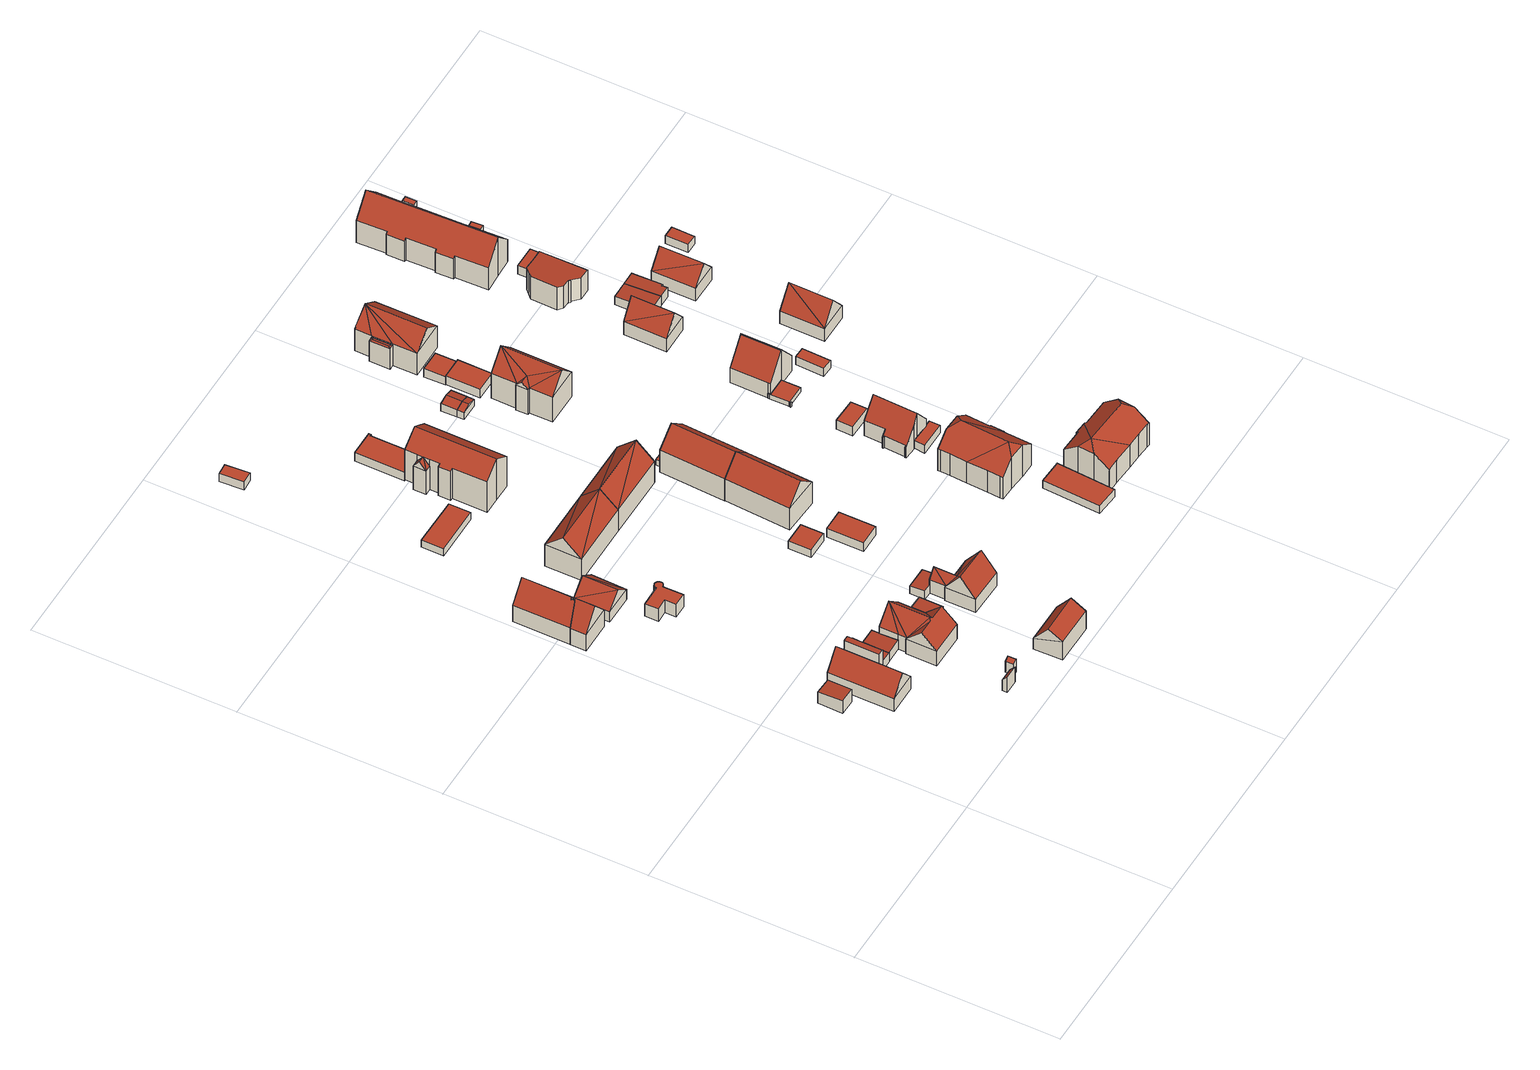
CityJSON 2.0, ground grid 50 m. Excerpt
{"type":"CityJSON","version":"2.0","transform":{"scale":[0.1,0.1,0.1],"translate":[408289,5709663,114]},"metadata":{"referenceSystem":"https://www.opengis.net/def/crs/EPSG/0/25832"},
"CityObjects":{
"building1":{"type":"Building","attributes":{"Gemeindeschluessel":"05978036","Geometrietyp2DReferenz":"3000","function":"31001_2460","roofType":"2100","measuredHeight":3.89},"geometry":[{"type":"MultiSurface","lod":"2","boundaries":[[[0,1,2,3]],[[1,4,5,2]],[[4,6,7,5]],[[6,0,3,7]],[[6,4,1,0]],[[3,2,5,7]]],"semantics":{"surfaces":[{"type":"WallSurface"},{"type":"RoofSurface"},{"type":"GroundSurface"}],"values":[0,0,0,0,1,2]}}]},
"building2":{"type":"Building","attributes":{"Gemeindeschluessel":"05978036","Geometrietyp2DReferenz":"3000","function":"31001_1000"},"children":["building2-1","building2-2","building2-3"]},
"building2-1":{"type":"BuildingPart","attributes":{"roofType":"1000","measuredHeight":2.58},"parents":["building2"],"geometry":[{"type":"MultiSurface","lod":"2","boundaries":[[[8,9,10,11]],[[9,12,13,10]],[[12,14,15,13]],[[14,16,17,15]],[[16,18,19,17]],[[18,16,14,12,9,8]],[[11,10,13,15,17,19]],[[11,19,18,8]]],"semantics":{"surfaces":[{"type":"WallSurface"},{"type":"RoofSurface"},{"type":"GroundSurface"},{"type":"ClosureSurface"}],"values":[0,0,0,0,0,1,2,3]}}]},
"building2-2":{"type":"BuildingPart","attributes":{"roofType":"2100","measuredHeight":6.79},"parents":["building2"],"geometry":[{"type":"MultiSurface","lod":"2","boundaries":[[[20,21,22,23,24]],[[25,26,10,27,28]],[[26,29,8,11,10]],[[30,31,32,19,18]],[[31,20,24,32]],[[31,30,29,26,25,21,20]],[[24,23,27,10,11,19,32]],[[25,28,22,21]],[[28,27,23,22]],[[18,8,29,30]],[[18,19,11,8]]],"semantics":{"surfaces":[{"type":"WallSurface"},{"type":"RoofSurface"},{"type":"GroundSurface"},{"type":"ClosureSurface"}],"values":[0,0,0,0,0,1,2,0,3,0,3]}}]},
"building2-3":{"type":"BuildingPart","attributes":{"roofType":"5000","measuredHeight":8.5},"parents":["building2"],"geometry":[{"type":"MultiSurface","lod":"2","boundaries":[[[33,34,35,36]],[[34,28,27,35]],[[37,33,36,38]],[[39,40,37,22,28]],[[39,28,34]],[[40,39,34,33]],[[40,33,37]],[[36,35,27,23,38]],[[38,23,22,37]],[[23,27,28,22]]],"semantics":{"surfaces":[{"type":"WallSurface"},{"type":"RoofSurface"},{"type":"GroundSurface"},{"type":"ClosureSurface"}],"values":[0,0,0,1,0,1,0,2,0,3]}}]},
"building3":{"type":"Building","attributes":{"Gemeindeschluessel":"05978036","Geometrietyp2DReferenz":"3000","function":"51009_1610","roofType":"2100","measuredHeight":4.73},"geometry":[{"type":"MultiSurface","lod":"2","boundaries":[[[41,42,43,44]],[[42,45,46,43]],[[45,47,48,46]],[[47,41,44,48]],[[47,45,42,41]],[[44,43,46,48]]],"semantics":{"surfaces":[{"type":"WallSurface"},{"type":"RoofSurface"},{"type":"GroundSurface"}],"values":[0,0,0,0,1,2]}}]},
"building4":{"type":"Building","attributes":{"Gemeindeschluessel":"05978036","Geometrietyp2DReferenz":"3000","function":"31001_1000"},"children":["building4-1","building4-2"]},
"building4-1":{"type":"BuildingPart","attributes":{"roofType":"5000","measuredHeight":9.98},"parents":["building4"],"geometry":[{"type":"MultiSurface","lod":"2","boundaries":[[[49,50,51,52,53]],[[50,54,55,51]],[[54,56,57,55]],[[56,58,59,57]],[[58,60,61,59]],[[58,56,54,62,63,64,60]],[[65,66,63,62,50,49,67,68]],[[54,50,62]],[[52,51,55,57,59,61,69,70]],[[69,61,60,65]],[[70,69,65,68]],[[49,53,67]],[[53,52,70,68,67]],[[63,66,64]],[[64,66,65,60]]],"semantics":{"surfaces":[{"type":"WallSurface"},{"type":"RoofSurface"},{"type":"GroundSurface"},{"type":"ClosureSurface"}],"values":[0,0,0,0,0,1,1,0,2,3,3,0,3,0,3]}}]},
"building4-2":{"type":"BuildingPart","attributes":{"roofType":"5000","measuredHeight":10.21},"parents":["building4"],"geometry":[{"type":"MultiSurface","lod":"2","boundaries":[[[71,53,52,72]],[[73,74,75,61,60]],[[74,71,72,75]],[[76,77,78,79,67,53,71]],[[74,73,77,76]],[[73,64,66,78,77]],[[71,74,76]],[[72,52,70,69,61,75]],[[68,67,79]],[[70,52,53,67,68]],[[65,68,79,78]],[[65,69,70,68]],[[73,60,64]],[[66,65,78]],[[60,61,69,65]],[[60,65,66,64]]],"semantics":{"surfaces":[{"type":"WallSurface"},{"type":"RoofSurface"},{"type":"GroundSurface"},{"type":"ClosureSurface"}],"values":[0,0,0,1,1,0,0,2,0,3,0,3,0,0,3,3]}}]},
"building5":{"type":"Building","attributes":{"Gemeindeschluessel":"05978036","Geometrietyp2DReferenz":"3000","function":"31001_2460","roofType":"2100","measuredHeight":2.75},"geometry":[{"type":"MultiSurface","lod":"2","boundaries":[[[80,81,82,83]],[[81,84,85,82]],[[84,86,87,85]],[[86,80,83,87]],[[86,84,81,80]],[[83,82,85,87]]],"semantics":{"surfaces":[{"type":"WallSurface"},{"type":"RoofSurface"},{"type":"GroundSurface"}],"values":[0,0,0,0,1,2]}}]},
"building6":{"type":"Building","attributes":{"Gemeindeschluessel":"05978036","Geometrietyp2DReferenz":"3000","function":"51009_1610","roofType":"2100","measuredHeight":4.01},"geometry":[{"type":"MultiSurface","lod":"2","boundaries":[[[88,89,90,91]],[[89,92,93,90]],[[92,94,95,93]],[[94,88,91,95]],[[94,92,89,88]],[[91,90,93,95]]],"semantics":{"surfaces":[{"type":"WallSurface"},{"type":"RoofSurface"},{"type":"GroundSurface"}],"values":[0,0,0,0,1,2]}}]},
"building7":{"type":"Building","attributes":{"Gemeindeschluessel":"05978036","Geometrietyp2DReferenz":"3000","function":"31001_2460","roofType":"2100","measuredHeight":2.71},"geometry":[{"type":"MultiSurface","lod":"2","boundaries":[[[96,81,97,98]],[[81,80,99,97]],[[80,100,101,99]],[[100,102,103,101]],[[102,104,105,103]],[[104,96,98,105]],[[104,102,100,80,81,96]],[[98,97,99,101,103,105]]],"semantics":{"surfaces":[{"type":"WallSurface"},{"type":"RoofSurface"},{"type":"GroundSurface"}],"values":[0,0,0,0,0,0,1,2]}}]},
"building8":{"type":"Building","attributes":{"Gemeindeschluessel":"05978036","Geometrietyp2DReferenz":"3000","function":"31001_2460","roofType":"3100","measuredHeight":6.34},"geometry":[{"type":"MultiSurface","lod":"2","boundaries":[[[106,107,108,109]],[[107,110,111,108]],[[110,112,113,111]],[[112,106,109,113]],[[110,107,114]],[[106,112,115]],[[115,107,106]],[[107,115,114]],[[112,114,115]],[[114,112,110]],[[109,108,111,113]]],"semantics":{"surfaces":[{"type":"WallSurface"},{"type":"RoofSurface"},{"type":"GroundSurface"}],"values":[0,0,0,0,0,0,1,1,1,1,2]}}]},
"building9":{"type":"Building","attributes":{"Gemeindeschluessel":"05978036","Geometrietyp2DReferenz":"3000","function":"31001_1310","roofType":"1000","measuredHeight":3.73},"geometry":[{"type":"MultiSurface","lod":"2","boundaries":[[[116,117,118,119]],[[117,120,121,118]],[[120,122,123,121]],[[122,124,125,123]],[[124,126,127,125]],[[126,128,129,127]],[[128,130,131,129]],[[130,132,133,131]],[[132,134,135,133]],[[134,136,137,135]],[[136,138,139,137]],[[138,140,141,139]],[[140,142,143,141]],[[142,144,145,143]],[[144,146,147,145]],[[146,148,149,147]],[[148,150,151,149]],[[150,152,153,151]],[[152,154,155,153]],[[154,156,157,155]],[[156,158,159,157]],[[158,160,161,159]],[[160,162,163,161]],[[162,164,165,163]],[[164,166,167,165]],[[166,168,169,167]],[[168,170,171,169]],[[170,172,173,171]],[[172,174,175,173]],[[174,176,177,175]],[[176,178,179,177]],[[178,180,181,179]],[[180,182,183,181]],[[182,116,119,183]],[[182,180,178,176,174,172,170,168,166,164,162,160,158,156,154,152,150,148,146,144,142,140,138,136,134,132,130,128,126,124,122,120,117,116]],[[119,118,121,123,125,127,129,131,133,135,137,139,141,143,145,147,149,151,153,155,157,159,161,163,165,167,169,171,173,175,177,179,181,183]]],"semantics":{"surfaces":[{"type":"WallSurface"},{"type":"RoofSurface"},{"type":"GroundSurface"}],"values":[0,0,0,0,0,0,0,0,0,0,0,0,0,0,0,0,0,0,0,0,0,0,0,0,0,0,0,0,0,0,0,0,0,0,1,2]}}]},
"building10":{"type":"Building","attributes":{"Gemeindeschluessel":"05978036","Geometrietyp2DReferenz":"3000","function":"31001_1000","roofType":"5000","measuredHeight":8.67},"geometry":[{"type":"MultiSurface","lod":"2","boundaries":[[[184,185,103,105]],[[185,186,187,103]],[[186,188,189,187]],[[188,190,191,189]],[[190,192,193,191]],[[192,194,195,193]],[[194,196,197,195]],[[196,198,199,197]],[[198,200,98,199]],[[200,184,105,98]],[[201,202,198,196]],[[203,204,205,202,201,194,192]],[[204,203,190,188]],[[188,186,206,205,204]],[[206,185,184,200]],[[206,200,198]],[[206,198,205]],[[205,198,202]],[[185,206,186]],[[194,201,196]],[[190,203,192]],[[105,103,187,189,191,193,195,197,199,98]]],"semantics":{"surfaces":[{"type":"WallSurface"},{"type":"RoofSurface"},{"type":"GroundSurface"}],"values":[0,0,0,0,0,0,0,0,0,0,1,1,1,1,1,1,1,1,0,0,0,2]}}]},
"building11":{"type":"Building","attributes":{"Gemeindeschluessel":"05978036","Geometrietyp2DReferenz":"3000","function":"31001_1000","roofType":"3100","measuredHeight":7.8},"geometry":[{"type":"MultiSurface","lod":"2","boundaries":[[[207,208,209,210]],[[208,211,212,209]],[[211,213,214,212]],[[213,207,210,214]],[[211,208,215]],[[207,213,216]],[[208,207,216,215]],[[213,211,215,216]],[[210,209,212,214]]],"semantics":{"surfaces":[{"type":"WallSurface"},{"type":"RoofSurface"},{"type":"GroundSurface"}],"values":[0,0,0,0,0,0,1,1,2]}}]},
"building12":{"type":"Building","attributes":{"Gemeindeschluessel":"05978036","Geometrietyp2DReferenz":"3000","function":"31001_2460","roofType":"2100","measuredHeight":2.55},"geometry":[{"type":"MultiSurface","lod":"2","boundaries":[[[217,218,219,220]],[[218,221,222,219]],[[221,223,224,222]],[[223,217,220,224]],[[223,221,218,217]],[[220,219,222,224]]],"semantics":{"surfaces":[{"type":"WallSurface"},{"type":"RoofSurface"},{"type":"GroundSurface"}],"values":[0,0,0,0,1,2]}}]},
"building13":{"type":"Building","attributes":{"Gemeindeschluessel":"05978036","Geometrietyp2DReferenz":"3000","function":"31001_2460","roofType":"1000","measuredHeight":2.23},"geometry":[{"type":"MultiSurface","lod":"2","boundaries":[[[225,226,227,228]],[[226,229,230,227]],[[229,231,232,230]],[[231,225,228,232]],[[231,229,226,225]],[[228,227,230,232]]],"semantics":{"surfaces":[{"type":"WallSurface"},{"type":"RoofSurface"},{"type":"GroundSurface"}],"values":[0,0,0,0,1,2]}}]},
"building14":{"type":"Building","attributes":{"Gemeindeschluessel":"05978036","Geometrietyp2DReferenz":"3000","function":"31001_1000","roofType":"3100","measuredHeight":11.06},"geometry":[{"type":"MultiSurface","lod":"2","boundaries":[[[233,234,235,236]],[[234,237,238,235]],[[237,239,240,238]],[[239,233,236,240]],[[237,234,241]],[[233,239,242]],[[242,234,233]],[[234,242,241]],[[239,241,242]],[[241,239,237]],[[236,235,238,240]]],"semantics":{"surfaces":[{"type":"WallSurface"},{"type":"RoofSurface"},{"type":"GroundSurface"}],"values":[0,0,0,0,0,0,1,1,1,1,2]}}]},
"building15":{"type":"Building","attributes":{"Gemeindeschluessel":"05978036","Geometrietyp2DReferenz":"3000","function":"31001_2460","roofType":"2100","measuredHeight":2.59},"geometry":[{"type":"MultiSurface","lod":"2","boundaries":[[[243,244,245,246]],[[244,247,248,245]],[[247,249,250,248]],[[249,251,252,250]],[[251,253,254,252]],[[253,243,246,254]],[[253,251,249,247,244,243]],[[246,245,248,250,252,254]]],"semantics":{"surfaces":[{"type":"WallSurface"},{"type":"RoofSurface"},{"type":"GroundSurface"}],"values":[0,0,0,0,0,0,1,2]}}]},
"building16":{"type":"Building","attributes":{"Gemeindeschluessel":"05978036","Geometrietyp2DReferenz":"3000","function":"31001_1000","roofType":"5000","measuredHeight":9.2},"geometry":[{"type":"MultiSurface","lod":"2","boundaries":[[[255,256,257,258]],[[256,259,260,257]],[[259,261,262,260]],[[261,263,264,262]],[[263,265,266,264]],[[265,267,268,266]],[[267,269,270,268]],[[269,271,272,270]],[[271,273,274,272]],[[273,255,258,274]],[[275,276,277]],[[265,276,275]],[[276,265,263]],[[273,277,276]],[[277,273,271]],[[277,271,269]],[[275,277,269,267]],[[275,267,265]],[[278,276,263,261]],[[259,278,261]],[[278,259,256]],[[255,278,256]],[[273,278,255]],[[278,273,276]],[[258,257,260,262,264,266,268,270,272,274]]],"semantics":{"surfaces":[{"type":"WallSurface"},{"type":"RoofSurface"},{"type":"GroundSurface"}],"values":[0,0,0,0,0,0,0,0,0,0,1,1,1,1,1,0,1,0,1,0,0,1,1,1,2]}}]},
"building17":{"type":"Building","attributes":{"Gemeindeschluessel":"05978036","Geometrietyp2DReferenz":"3000","function":"31001_2460","roofType":"1000","measuredHeight":2.36},"geometry":[{"type":"MultiSurface","lod":"2","boundaries":[[[279,280,281,282]],[[280,283,284,281]],[[283,285,286,284]],[[285,279,282,286]],[[285,283,280,279]],[[282,281,284,286]]],"semantics":{"surfaces":[{"type":"WallSurface"},{"type":"RoofSurface"},{"type":"GroundSurface"}],"values":[0,0,0,0,1,2]}}]},
"building18":{"type":"Building","attributes":{"Gemeindeschluessel":"05978036","Geometrietyp2DReferenz":"3000","function":"31001_2460","roofType":"1000","measuredHeight":2.31},"geometry":[{"type":"MultiSurface","lod":"2","boundaries":[[[287,288,289,290]],[[288,291,292,289]],[[291,293,294,292]],[[293,287,290,294]],[[293,291,288,287]],[[290,289,292,294]]],"semantics":{"surfaces":[{"type":"WallSurface"},{"type":"RoofSurface"},{"type":"GroundSurface"}],"values":[0,0,0,0,1,2]}}]},
"building19":{"type":"Building","attributes":{"Gemeindeschluessel":"05978036","Geometrietyp2DReferenz":"3000","function":"31001_1000"},"children":["building19-1","building19-2"]},
"building19-1":{"type":"BuildingPart","attributes":{"roofType":"3100","measuredHeight":9.26},"parents":["building19"],"geometry":[{"type":"MultiSurface","lod":"2","boundaries":[[[295,296,297,298]],[[296,299,300,297]],[[299,301,302,300]],[[303,304,305]],[[304,301,299,305]],[[306,303,305,296]],[[296,295,306]],[[296,305,299]],[[302,298,297,300]],[[298,302,301,295]],[[301,304,303,306,295]]],"semantics":{"surfaces":[{"type":"WallSurface"},{"type":"RoofSurface"},{"type":"GroundSurface"},{"type":"ClosureSurface"}],"values":[0,0,0,1,1,1,1,0,2,3,3]}}]},
"building19-2":{"type":"BuildingPart","attributes":{"roofType":"3100","measuredHeight":12.63},"parents":["building19"],"geometry":[{"type":"MultiSurface","lod":"2","boundaries":[[[307,308,309,310]],[[308,311,312,309]],[[311,313,314,312]],[[313,315,316,314]],[[315,317,318,316]],[[317,319,320,318]],[[319,321,298,320]],[[321,295,298]],[[322,302,301]],[[322,323,324,302]],[[323,325,326,324]],[[325,327,328,326]],[[327,329,330,328]],[[329,307,310,330]],[[325,323,322,321,319,317,315,313,311,308]],[[308,307,329,327,325]],[[310,309,312,314,316,318,320,298,302,324,326,328,330]],[[301,304,303,306,295,321,322]],[[301,302,298,295]],[[301,295,306,303,304]]],"semantics":{"surfaces":[{"type":"WallSurface"},{"type":"RoofSurface"},{"type":"GroundSurface"},{"type":"ClosureSurface"}],"values":[0,0,0,0,0,0,0,0,0,0,0,0,0,0,1,1,2,0,3,3]}}]},
"building20":{"type":"Building","attributes":{"Gemeindeschluessel":"05978036","Geometrietyp2DReferenz":"3000","function":"31001_2460","roofType":"1000","measuredHeight":2.59},"geometry":[{"type":"MultiSurface","lod":"2","boundaries":[[[331,332,333,334]],[[332,335,336,333]],[[335,337,338,336]],[[337,331,334,338]],[[337,335,332,331]],[[334,333,336,338]]],"semantics":{"surfaces":[{"type":"WallSurface"},{"type":"RoofSurface"},{"type":"GroundSurface"}],"values":[0,0,0,0,1,2]}}]},
"building21":{"type":"Building","attributes":{"Gemeindeschluessel":"05978036","Geometrietyp2DReferenz":"3000","function":"31001_1000","roofType":"3100","measuredHeight":10.9},"geometry":[{"type":"MultiSurface","lod":"2","boundaries":[[[239,339,340,341]],[[339,342,343,340]],[[342,233,344,343]],[[233,239,341,344]],[[342,339,345]],[[239,233,242]],[[339,242,345]],[[242,339,239]],[[345,233,342]],[[233,345,242]],[[341,340,343,344]]],"semantics":{"surfaces":[{"type":"WallSurface"},{"type":"RoofSurface"},{"type":"GroundSurface"}],"values":[0,0,0,0,0,0,1,1,1,1,2]}}]},
"building22":{"type":"Building","attributes":{"Gemeindeschluessel":"05978036","Geometrietyp2DReferenz":"3000","function":"31001_2460","roofType":"1000","measuredHeight":2.57},"geometry":[{"type":"MultiSurface","lod":"2","boundaries":[[[346,347,348,349]],[[347,350,351,348]],[[350,352,353,351]],[[352,354,355,353]],[[354,356,357,355]],[[356,358,359,357]],[[358,360,361,359]],[[360,346,349,361]],[[360,358,356,354,352,350,347,346]],[[349,348,351,353,355,357,359,361]]],"semantics":{"surfaces":[{"type":"WallSurface"},{"type":"RoofSurface"},{"type":"GroundSurface"}],"values":[0,0,0,0,0,0,0,0,1,2]}}]},
"building23":{"type":"Building","attributes":{"Gemeindeschluessel":"05978036","Geometrietyp2DReferenz":"3000","function":"31001_1000","roofType":"3100","measuredHeight":11.07},"geometry":[{"type":"MultiSurface","lod":"2","boundaries":[[[362,363,364,365]],[[363,366,367,364]],[[366,368,369,367]],[[368,362,365,369]],[[366,363,370]],[[362,368,371]],[[363,362,371,370]],[[368,366,370,371]],[[365,364,367,369]]],"semantics":{"surfaces":[{"type":"WallSurface"},{"type":"RoofSurface"},{"type":"GroundSurface"}],"values":[0,0,0,0,0,0,1,1,2]}}]},
"building24":{"type":"Building","attributes":{"Gemeindeschluessel":"05978036","Geometrietyp2DReferenz":"3000","function":"31001_1000","roofType":"3100","measuredHeight":11.11},"geometry":[{"type":"MultiSurface","lod":"2","boundaries":[[[368,372,373,374]],[[372,375,376,373]],[[375,362,377,376]],[[362,368,374,377]],[[375,372,378]],[[368,362,379]],[[372,368,379,378]],[[362,375,378,379]],[[374,373,376,377]]],"semantics":{"surfaces":[{"type":"WallSurface"},{"type":"RoofSurface"},{"type":"GroundSurface"}],"values":[0,0,0,0,0,0,1,1,2]}}]},
"building25":{"type":"Building","attributes":{"Gemeindeschluessel":"05978036","Geometrietyp2DReferenz":"3000","function":"31001_2500","roofType":"1000","measuredHeight":1.73},"geometry":[{"type":"MultiSurface","lod":"2","boundaries":[[[380,381,382,383]],[[381,384,385,382]],[[384,386,387,385]],[[386,380,383,387]],[[386,384,381,380]],[[383,382,385,387]]],"semantics":{"surfaces":[{"type":"WallSurface"},{"type":"RoofSurface"},{"type":"GroundSurface"}],"values":[0,0,0,0,1,2]}}]},
"building26":{"type":"Building","attributes":{"Gemeindeschluessel":"05978036","Geometrietyp2DReferenz":"3000","function":"51009_1610","roofType":"3100","measuredHeight":2.65},"geometry":[{"type":"MultiSurface","lod":"2","boundaries":[[[388,389,390,391]],[[389,392,393,390]],[[392,394,395,393]],[[394,388,391,395]],[[392,389,396]],[[388,394,397]],[[389,388,397,396]],[[394,392,396,397]],[[391,390,393,395]]],"semantics":{"surfaces":[{"type":"WallSurface"},{"type":"RoofSurface"},{"type":"GroundSurface"}],"values":[0,0,0,0,0,0,1,1,2]}}]},
"building27":{"type":"Building","attributes":{"Gemeindeschluessel":"05978036","Geometrietyp2DReferenz":"3000","function":"31001_9998","roofType":"3100","measuredHeight":2.74},"geometry":[{"type":"MultiSurface","lod":"2","boundaries":[[[394,398,399,400]],[[398,401,402,399]],[[401,388,403,402]],[[388,394,400,403]],[[401,398,404]],[[394,388,397]],[[398,394,397,404]],[[388,401,404,397]],[[400,399,402,403]]],"semantics":{"surfaces":[{"type":"WallSurface"},{"type":"RoofSurface"},{"type":"GroundSurface"}],"values":[0,0,0,0,0,0,1,1,2]}}]},
"building28":{"type":"Building","attributes":{"Gemeindeschluessel":"05978036","Geometrietyp2DReferenz":"3000","function":"31001_2460","roofType":"1000","measuredHeight":2.24},"geometry":[{"type":"MultiSurface","lod":"2","boundaries":[[[405,406,407,408]],[[406,409,410,407]],[[409,411,412,410]],[[411,413,414,412]],[[413,415,416,414]],[[415,405,408,416]],[[415,413,411,409,406,405]],[[408,407,410,412,414,416]]],"semantics":{"surfaces":[{"type":"WallSurface"},{"type":"RoofSurface"},{"type":"GroundSurface"}],"values":[0,0,0,0,0,0,1,2]}}]},
"building29":{"type":"Building","attributes":{"Gemeindeschluessel":"05978036","Geometrietyp2DReferenz":"3000","function":"31001_1000","roofType":"3300","measuredHeight":11.37},"geometry":[{"type":"MultiSurface","lod":"2","boundaries":[[[417,418,419,420]],[[418,421,422,419]],[[421,423,424,422]],[[423,425,426,424]],[[425,427,428,426]],[[427,429,430,428]],[[429,431,432,430]],[[431,433,434,432]],[[433,435,436,434]],[[435,437,438,436]],[[437,439,440,438]],[[439,441,440]],[[441,442,443,440]],[[442,444,445,443]],[[444,446,447,445]],[[446,448,449,447]],[[448,450,451,449]],[[450,417,420,451]],[[446,444,452]],[[429,427,453]],[[439,437,435,433,431,429,453]],[[444,442,441,439,453,452]],[[427,425,423,421,418,452,453]],[[418,417,450,448,446,452]],[[420,419,422,424,426,428,430,432,434,436,438,440,443,445,447,449,451]]],"semantics":{"surfaces":[{"type":"WallSurface"},{"type":"RoofSurface"},{"type":"GroundSurface"}],"values":[0,0,0,0,0,0,0,0,0,0,0,0,0,0,0,0,0,0,1,1,1,1,1,1,2]}}]},
"building30":{"type":"Building","attributes":{"Gemeindeschluessel":"05978036","Geometrietyp2DReferenz":"3000","function":"31001_1000","roofType":"5000","measuredHeight":12.31},"geometry":[{"type":"MultiSurface","lod":"2","boundaries":[[[454,455,456,457]],[[455,458,459,456]],[[458,460,461,459]],[[460,462,463,461]],[[462,464,465,463]],[[464,466,467,465]],[[466,468,469,467]],[[468,454,457,469]],[[470,468,466]],[[471,470,466,464]],[[454,472,455]],[[471,472,454]],[[471,473,472]],[[464,473,471]],[[473,464,462]],[[473,462,460]],[[472,473,460,458]],[[472,458,455]],[[470,471,454,468]],[[457,456,459,461,463,465,467,469]]],"semantics":{"surfaces":[{"type":"WallSurface"},{"type":"RoofSurface"},{"type":"GroundSurface"}],"values":[0,0,0,0,0,0,0,0,0,1,1,1,1,1,1,0,1,0,1,2]}}]},
"building31":{"type":"Building","attributes":{"Gemeindeschluessel":"05978036","Geometrietyp2DReferenz":"3000","function":"31001_2460","roofType":"1000","measuredHeight":2.62},"geometry":[{"type":"MultiSurface","lod":"2","boundaries":[[[474,475,476,477]],[[475,478,479,476]],[[478,480,481,479]],[[480,474,477,481]],[[480,478,475,474]],[[477,476,479,481]]],"semantics":{"surfaces":[{"type":"WallSurface"},{"type":"RoofSurface"},{"type":"GroundSurface"}],"values":[0,0,0,0,1,2]}}]},
"building32":{"type":"Building","attributes":{"Gemeindeschluessel":"05978036","Geometrietyp2DReferenz":"3000","function":"31001_1000","roofType":"3100","measuredHeight":9.54},"geometry":[{"type":"MultiSurface","lod":"2","boundaries":[[[482,483,484,485]],[[483,486,487,484]],[[486,488,489,487]],[[488,490,491,489]],[[490,492,493,491]],[[492,494,495,493]],[[494,496,497,495]],[[496,498,499,497]],[[498,500,501,499]],[[500,502,503,501]],[[502,504,505,503]],[[504,506,507,505]],[[506,508,509,507]],[[508,482,485,509]],[[504,502,500,498,496]],[[496,494,492,490,488,486,483,482,508,506,504]],[[485,484,487,489,491,493,495,497,499,501,503,505,507,509]]],"semantics":{"surfaces":[{"type":"WallSurface"},{"type":"RoofSurface"},{"type":"GroundSurface"}],"values":[0,0,0,0,0,0,0,0,0,0,0,0,0,0,1,1,2]}}]},
"building33":{"type":"Building","attributes":{"Gemeindeschluessel":"05978036","Geometrietyp2DReferenz":"3000","function":"31001_2460","roofType":"1000","measuredHeight":2.39},"geometry":[{"type":"MultiSurface","lod":"2","boundaries":[[[510,511,512,513]],[[511,514,515,512]],[[514,516,517,515]],[[516,518,519,517]],[[518,520,521,519]],[[520,510,513,521]],[[520,518,516,514,511,510]],[[513,512,515,517,519,521]]],"semantics":{"surfaces":[{"type":"WallSurface"},{"type":"RoofSurface"},{"type":"GroundSurface"}],"values":[0,0,0,0,0,0,1,2]}}]},
"building34":{"type":"Building","attributes":{"Gemeindeschluessel":"05978036","Geometrietyp2DReferenz":"3000","function":"31001_2460","roofType":"1000","measuredHeight":2.5},"geometry":[{"type":"MultiSurface","lod":"2","boundaries":[[[522,523,524,525]],[[523,526,527,524]],[[526,528,529,527]],[[528,522,525,529]],[[528,526,523,522]],[[525,524,527,529]]],"semantics":{"surfaces":[{"type":"WallSurface"},{"type":"RoofSurface"},{"type":"GroundSurface"}],"values":[0,0,0,0,1,2]}}]},
"building35":{"type":"Building","attributes":{"Gemeindeschluessel":"05978036","Geometrietyp2DReferenz":"3000","function":"31001_2460","roofType":"1000","measuredHeight":2.81},"geometry":[{"type":"MultiSurface","lod":"2","boundaries":[[[530,531,532,533]],[[531,534,535,532]],[[534,536,537,535]],[[536,530,533,537]],[[536,534,531,530]],[[533,532,535,537]]],"semantics":{"surfaces":[{"type":"WallSurface"},{"type":"RoofSurface"},{"type":"GroundSurface"}],"values":[0,0,0,0,1,2]}}]},
"building36":{"type":"Building","attributes":{"Gemeindeschluessel":"05978036","Geometrietyp2DReferenz":"3000","function":"31001_1000","roofType":"3300","measuredHeight":11.65},"geometry":[{"type":"MultiSurface","lod":"2","boundaries":[[[538,539,540,541]],[[539,542,543,540]],[[542,544,545,543]],[[544,546,547,545]],[[546,548,549,547]],[[548,550,551,549]],[[550,552,553,551]],[[552,554,555,553]],[[554,556,557,555]],[[556,558,559,557]],[[558,560,561,559]],[[560,562,563,561]],[[562,564,565,563]],[[564,566,567,565]],[[566,568,569,567]],[[568,570,571,569]],[[570,572,573,571]],[[572,538,541,573]],[[560,558,574]],[[542,539,575]],[[558,556,554,552,550,575,574]],[[550,548,546,544,542,575]],[[568,566,564,562,560,574,575]],[[539,538,572,570,568,575]],[[541,540,543,545,547,549,551,553,555,557,559,561,563,565,567,569,571,573]]],"semantics":{"surfaces":[{"type":"WallSurface"},{"type":"RoofSurface"},{"type":"GroundSurface"}],"values":[0,0,0,0,0,0,0,0,0,0,0,0,0,0,0,0,0,0,1,1,1,1,1,1,2]}}]},
"building37":{"type":"Building","attributes":{"Gemeindeschluessel":"05978036","Geometrietyp2DReferenz":"3000","function":"31001_1000"},"children":["building37-1","building37-2"]},
"building37-1":{"type":"BuildingPart","attributes":{"roofType":"5000","measuredHeight":10.42},"parents":["building37"],"geometry":[{"type":"MultiSurface","lod":"2","boundaries":[[[576,577,578,579,580]],[[581,582,583,584,585]],[[582,586,587,583]],[[586,588,589,587]],[[588,576,580,589]],[[590,588,586,591]],[[591,576,590]],[[591,577,576]],[[591,581,577]],[[581,591,582]],[[586,582,591]],[[576,588,590]],[[580,579,584,583,587,589]],[[585,578,577,581]],[[585,584,579,578]]],"semantics":{"surfaces":[{"type":"WallSurface"},{"type":"RoofSurface"},{"type":"GroundSurface"},{"type":"ClosureSurface"}],"values":[0,0,0,0,0,1,1,1,1,1,0,0,2,0,3]}}]},
"building37-2":{"type":"BuildingPart","attributes":{"roofType":"5000","measuredHeight":6.41},"parents":["building37"],"geometry":[{"type":"MultiSurface","lod":"2","boundaries":[[[592,585,584,593]],[[578,594,595,579]],[[594,592,593,595]],[[596,594,578]],[[597,596,578,585]],[[597,585,592]],[[596,597,592,594]],[[593,584,579,595]],[[579,584,585,578]]],"semantics":{"surfaces":[{"type":"WallSurface"},{"type":"RoofSurface"},{"type":"GroundSurface"},{"type":"ClosureSurface"}],"values":[0,0,0,1,1,1,1,2,3]}}]},
"building38":{"type":"Building","attributes":{"Gemeindeschluessel":"05978036","Geometrietyp2DReferenz":"3000","function":"31001_2460","roofType":"1000","measuredHeight":1.46},"geometry":[{"type":"MultiSurface","lod":"2","boundaries":[[[598,599,600,601]],[[599,602,603,600]],[[602,604,605,603]],[[604,606,607,605]],[[606,608,609,607]],[[608,610,611,609]],[[610,612,613,611]],[[612,614,615,613]],[[614,616,617,615]],[[616,618,619,617]],[[618,620,621,619]],[[620,598,601,621]],[[620,618,616,614,612,610,608,606,604,602,599,598]],[[601,600,603,605,607,609,611,613,615,617,619,621]]],"semantics":{"surfaces":[{"type":"WallSurface"},{"type":"RoofSurface"},{"type":"GroundSurface"}],"values":[0,0,0,0,0,0,0,0,0,0,0,0,1,2]}}]},
"building39":{"type":"Building","attributes":{"Gemeindeschluessel":"05978036","Geometrietyp2DReferenz":"3000","function":"31001_1000","roofType":"2100","measuredHeight":10.76},"geometry":[{"type":"MultiSurface","lod":"2","boundaries":[[[622,623,624,625]],[[623,626,627,624]],[[626,628,629,627]],[[628,630,631,629]],[[630,622,625,631]],[[630,628,626,623,622]],[[625,624,627,629,631]]],"semantics":{"surfaces":[{"type":"WallSurface"},{"type":"RoofSurface"},{"type":"GroundSurface"}],"values":[0,0,0,0,0,1,2]}}]},
"building40":{"type":"Building","attributes":{"Gemeindeschluessel":"05978036","Geometrietyp2DReferenz":"3000","function":"31001_1000","roofType":"2100","measuredHeight":10.91},"geometry":[{"type":"MultiSurface","lod":"2","boundaries":[[[632,633,634,629]],[[633,635,636,634]],[[635,637,631,636]],[[637,632,629,631]],[[637,635,633,632]],[[629,634,636,631]]],"semantics":{"surfaces":[{"type":"WallSurface"},{"type":"RoofSurface"},{"type":"GroundSurface"}],"values":[0,0,0,0,1,2]}}]},
"building41":{"type":"Building","attributes":{"Gemeindeschluessel":"05978036","Geometrietyp2DReferenz":"3000","function":"31001_2460","roofType":"1000","measuredHeight":2.48},"geometry":[{"type":"MultiSurface","lod":"2","boundaries":[[[638,639,640,641]],[[639,642,643,640]],[[642,644,645,643]],[[644,638,641,645]],[[644,642,639,638]],[[641,640,643,645]]],"semantics":{"surfaces":[{"type":"WallSurface"},{"type":"RoofSurface"},{"type":"GroundSurface"}],"values":[0,0,0,0,1,2]}}]},
"building42":{"type":"Building","attributes":{"Gemeindeschluessel":"05978036","Geometrietyp2DReferenz":"3000","function":"31001_1000","roofType":"5000","measuredHeight":8.63},"geometry":[{"type":"MultiSurface","lod":"2","boundaries":[[[646,647,648,649]],[[647,650,651,648]],[[650,652,653,651]],[[652,654,655,653]],[[654,656,657,655]],[[656,646,649,657]],[[658,647,646,656,659]],[[647,658,660]],[[652,660,658]],[[660,652,650]],[[654,659,656]],[[652,658,659,654]],[[647,660,650]],[[649,648,651,653,655,657]]],"semantics":{"surfaces":[{"type":"WallSurface"},{"type":"RoofSurface"},{"type":"GroundSurface"}],"values":[0,0,0,0,0,0,1,1,1,1,0,0,0,2]}}]},
"building43":{"type":"Building","attributes":{"Gemeindeschluessel":"05978036","Geometrietyp2DReferenz":"3000","function":"31001_2460","roofType":"2100","measuredHeight":2.98},"geometry":[{"type":"MultiSurface","lod":"2","boundaries":[[[661,662,663,664]],[[662,665,666,663]],[[665,667,668,666]],[[667,669,670,668]],[[669,671,672,670]],[[671,661,664,672]],[[671,669,667,665,662,661]],[[664,663,666,668,670,672]]],"semantics":{"surfaces":[{"type":"WallSurface"},{"type":"RoofSurface"},{"type":"GroundSurface"}],"values":[0,0,0,0,0,0,1,2]}}]},
"building44":{"type":"Building","attributes":{"Gemeindeschluessel":"05978036","Geometrietyp2DReferenz":"3000","function":"31001_1000","roofType":"2100","measuredHeight":7.05},"geometry":[{"type":"MultiSurface","lod":"2","boundaries":[[[673,674,675,676]],[[674,677,678,675]],[[677,679,680,678]],[[679,681,682,680]],[[681,683,684,682]],[[683,685,686,684]],[[685,687,688,686]],[[687,689,690,688]],[[689,691,692,690]],[[691,693,694,692]],[[693,695,696,694]],[[695,697,698,696]],[[697,673,676,698]],[[697,695,693,691,689,687,685,683,681,679,677,674,673]],[[676,675,678,680,682,684,686,688,690,692,694,696,698]]],"semantics":{"surfaces":[{"type":"WallSurface"},{"type":"RoofSurface"},{"type":"GroundSurface"}],"values":[0,0,0,0,0,0,0,0,0,0,0,0,0,1,2]}}]},
"building45":{"type":"Building","attributes":{"Gemeindeschluessel":"05978036","Geometrietyp2DReferenz":"3000","function":"31001_1000","roofType":"3100","measuredHeight":9.2},"geometry":[{"type":"MultiSurface","lod":"2","boundaries":[[[699,700,701,702]],[[700,703,704,701]],[[703,705,706,704]],[[705,699,702,706]],[[703,700,707]],[[699,705,708]],[[707,699,708]],[[699,707,700]],[[703,708,705]],[[708,703,707]],[[702,701,704,706]]],"semantics":{"surfaces":[{"type":"WallSurface"},{"type":"RoofSurface"},{"type":"GroundSurface"}],"values":[0,0,0,0,0,0,1,1,1,1,2]}}]},
"building46":{"type":"Building","attributes":{"Gemeindeschluessel":"05978036","Geometrietyp2DReferenz":"3000","function":"31001_2460","roofType":"2100","measuredHeight":3.05},"geometry":[{"type":"MultiSurface","lod":"2","boundaries":[[[665,709,710,711]],[[709,712,713,710]],[[712,714,715,713]],[[714,716,717,715]],[[716,718,719,717]],[[718,665,711,719]],[[718,716,714,712,709,665]],[[711,710,713,715,717,719]]],"semantics":{"surfaces":[{"type":"WallSurface"},{"type":"RoofSurface"},{"type":"GroundSurface"}],"values":[0,0,0,0,0,0,1,2]}}]},
"building47":{"type":"Building","attributes":{"Gemeindeschluessel":"05978036","Geometrietyp2DReferenz":"3000","function":"31001_2460","roofType":"1000","measuredHeight":2.63},"geometry":[{"type":"MultiSurface","lod":"2","boundaries":[[[720,721,722,723]],[[721,724,725,722]],[[724,726,727,725]],[[726,720,723,727]],[[726,724,721,720]],[[723,722,725,727]]],"semantics":{"surfaces":[{"type":"WallSurface"},{"type":"RoofSurface"},{"type":"GroundSurface"}],"values":[0,0,0,0,1,2]}}]},
"building48":{"type":"Building","attributes":{"Gemeindeschluessel":"05978036","Geometrietyp2DReferenz":"3000","function":"31001_1000"},"children":["building48-1","building48-2","building48-3"]},
"building48-1":{"type":"BuildingPart","attributes":{"roofType":"1000","measuredHeight":6.84},"parents":["building48"],"geometry":[{"type":"MultiSurface","lod":"2","boundaries":[[[728,729,730,731,732]],[[729,733,734,730]],[[733,735,736,737,734]],[[735,733,729,728]],[[731,730,734,737]],[[732,736,735,728]],[[732,731,737,736]]],"semantics":{"surfaces":[{"type":"WallSurface"},{"type":"RoofSurface"},{"type":"GroundSurface"},{"type":"ClosureSurface"}],"values":[0,0,0,1,2,0,3]}}]},
"building48-2":{"type":"BuildingPart","attributes":{"roofType":"1000","measuredHeight":7.13},"parents":["building48"],"geometry":[{"type":"MultiSurface","lod":"2","boundaries":[[[738,739,740,741]],[[739,742,743,744,740]],[[745,738,741,746,747]],[[745,742,739,738]],[[741,740,744,746]],[[747,743,742,745]],[[747,746,744,743]]],"semantics":{"surfaces":[{"type":"WallSurface"},{"type":"RoofSurface"},{"type":"GroundSurface"},{"type":"ClosureSurface"}],"values":[0,0,0,1,2,0,3]}}]},
"building48-3":{"type":"BuildingPart","attributes":{"roofType":"3100","measuredHeight":11.85},"parents":["building48"],"geometry":[{"type":"MultiSurface","lod":"2","boundaries":[[[743,732,731,744]],[[736,748,749,737]],[[748,750,751,749]],[[750,752,753,751]],[[752,754,755,753]],[[754,756,757,755]],[[756,758,759,757]],[[758,760,761,759]],[[760,762,763,761]],[[762,764,765,763]],[[764,766,767,765]],[[766,768,769,767]],[[768,770,771,769]],[[770,772,773,771]],[[772,774,775,773]],[[774,747,746,775]],[[772,770,768,766,764,762,760,758,756,754,752,750]],[[750,748,736,732,743,747,774,772]],[[744,731,737,749,751,753,755,757,759,761,763,765,767,769,771,773,775,746]],[[744,746,747,743]],[[736,737,731,732]]],"semantics":{"surfaces":[{"type":"WallSurface"},{"type":"RoofSurface"},{"type":"GroundSurface"},{"type":"ClosureSurface"}],"values":[0,0,0,0,0,0,0,0,0,0,0,0,0,0,0,0,1,1,2,3,3]}}]},
"building49":{"type":"Building","attributes":{"Gemeindeschluessel":"05978036","Geometrietyp2DReferenz":"3000","function":"31001_1000","roofType":"3100","measuredHeight":8.39},"geometry":[{"type":"MultiSurface","lod":"2","boundaries":[[[776,777,778,779]],[[777,780,781,778]],[[780,782,783,781]],[[782,776,779,783]],[[780,777,784]],[[776,782,785]],[[785,777,776]],[[777,785,784]],[[782,784,785]],[[784,782,780]],[[779,778,781,783]]],"semantics":{"surfaces":[{"type":"WallSurface"},{"type":"RoofSurface"},{"type":"GroundSurface"}],"values":[0,0,0,0,0,0,1,1,1,1,2]}}]},
"building50":{"type":"Building","attributes":{"Gemeindeschluessel":"05978036","Geometrietyp2DReferenz":"3000","function":"31001_2460","roofType":"1000","measuredHeight":2.36},"geometry":[{"type":"MultiSurface","lod":"2","boundaries":[[[786,787,788,789]],[[787,790,791,788]],[[790,792,793,791]],[[792,786,789,793]],[[792,790,787,786]],[[789,788,791,793]]],"semantics":{"surfaces":[{"type":"WallSurface"},{"type":"RoofSurface"},{"type":"GroundSurface"}],"values":[0,0,0,0,1,2]}}]}
},
"vertices":[
[95,353,70],[97,414,66],[97,414,31],[95,353,31],[138,412,66],[138,412,31],[135,352,70],[135,352,31],
[237,419,64],[236,419,64],[236,419,38],[237,419,38],[236,425,64],[236,425,38],[272,425,64],[272,425,38],[271,400,64],[271,400,38],[238,400,64],[238,400,38],
[238,333,105],[223,333,106],[223,333,77],[223,333,38],[238,333,38],[223,419,106],[236,419,105],[223,419,38],[223,419,77],[237,419,105],[238,400,105],[238,334,105],[238,334,38],
[147,256,77],[147,418,77],[147,418,38],[147,256,38],[222,256,77],[222,256,38],[185,419,123],[185,256,123],
[339,79,80],[339,67,94],[339,67,47],[339,79,47],[304,67,94],[304,67,47],[304,79,80],[304,79,47],
[1,963,74],[1,1103,74],[1,1103,23],[1,963,23],[1,963,73],[83,1103,72],[83,1103,23],[83,1004,72],[83,1004,23],[82,1004,73],[82,1004,23],[82,981,73],[82,981,23],[42,1103,123],[42,981,123],[66,981,93],[39,981,120],[41,981,121],[13,966,89],[39,972,120],[39,981,23],[39,972,23],
[1,924,73],[1,924,23],[82,981,75],[82,924,75],[82,924,23],[41,924,125],[41,981,125],[39,981,123],[39,972,123],
[271,400,65],[268,334,68],[268,334,40],[271,400,40],[238,334,68],[238,334,40],[238,400,65],[238,400,40],
[355,99,80],[366,99,87],[366,99,47],[355,99,47],[366,79,87],[366,79,47],[355,79,80],[355,79,47],
[310,335,68],[268,334,41],[310,335,41],[271,400,41],[311,400,65],[311,400,41],[311,381,66],[311,381,41],[310,381,66],[310,381,41],
[175,1007,56],[173,920,56],[173,920,25],[175,1007,25],[97,920,56],[97,920,25],[97,1007,56],[97,1007,25],[135,920,89],[136,1007,89],
[208,871,68],[210,870,68],[210,870,30],[208,871,30],[212,869,68],[212,869,30],[214,868,68],[214,868,30],[215,868,68],[215,868,30],[215,867,68],[215,867,30],[216,865,68],[216,865,30],[217,863,68],[217,863,30],[217,861,68],[217,861,30],[217,860,68],[217,860,30],[217,858,68],[217,858,30],[217,857,68],[217,857,30],[216,856,68],[216,856,30],[215,854,68],[215,854,30],[214,853,68],[214,853,30],[212,852,68],[212,852,30],[210,851,68],[210,851,30],[208,851,68],[208,851,30],[207,851,68],[207,851,30],[208,800,68],[208,800,30],[175,800,68],[175,800,30],[175,828,68],[175,828,30],[145,827,68],[145,827,30],[145,860,68],[145,860,30],[198,861,68],[198,861,30],[198,862,68],[198,862,30],[198,864,68],[198,864,30],[199,866,68],[199,866,30],[200,867,68],[200,867,30],[201,869,68],[201,869,30],[203,869,68],[203,869,30],[204,870,68],[204,870,30],[205,870,68],[205,870,30],[207,871,68],[207,871,30],
[310,381,86],[311,381,86],[393,380,86],[393,380,41],[393,313,86],[393,313,41],[396,313,86],[396,313,41],[396,239,86],[396,239,41],[305,239,86],[305,239,41],[306,314,86],[306,314,41],[309,314,86],[309,314,41],[310,335,86],[306,276,124],[347,276,124],[396,276,123],[356,276,124],[351,281,128],[352,381,128],
[442,79,80],[547,79,80],[547,79,48],[442,79,48],[547,8,104],[547,8,48],[443,8,104],[443,8,48],[547,44,126],[442,43,126],
[409,299,68],[411,358,65],[411,358,42],[409,299,42],[445,357,65],[445,357,42],[442,298,68],[442,298,42],
[99,1324,46],[99,1378,46],[99,1378,24],[99,1324,24],[220,1377,46],[220,1377,24],[220,1324,46],[220,1324,24],
[340,1031,91],[176,1030,91],[176,1030,25],[340,1031,25],[176,1120,91],[176,1120,25],[338,1121,91],[338,1121,25],[176,1075,135],[339,1076,135],
[485,354,67],[464,354,67],[464,354,41],[485,354,41],[464,391,65],[464,391,41],[519,390,65],[519,390,41],[519,354,67],[519,354,41],[485,355,67],[485,355,41],
[485,354,83],[485,355,83],[485,355,42],[485,354,42],[519,354,83],[519,354,42],[520,354,83],[520,354,42],[520,314,83],[520,314,42],[571,313,83],[571,313,42],[571,238,83],[571,238,42],[482,240,83],[482,240,42],[481,315,83],[481,315,42],[485,315,83],[485,315,42],[571,276,134],[503,297,107],[481,277,134],[503,354,107],
[105,1859,30],[110,1800,30],[110,1800,6],[105,1859,6],[80,1798,30],[80,1798,6],[76,1857,30],[76,1857,6],
[461,628,58],[461,684,58],[461,684,35],[461,628,35],[516,684,58],[516,684,35],[516,628,58],[516,628,35],
[260,1445,90],[244,1445,90],[244,1445,18],[260,1445,18],[244,1477,90],[244,1477,18],[260,1477,90],[260,1477,18],[260,1461,111],[260,1477,91],[244,1461,111],[260,1461,110],
[346,1306,112],[303,1306,144],[303,1306,18],[346,1306,18],[260,1306,112],[260,1306,18],[260,1391,112],[260,1391,18],[254,1391,107],[254,1391,18],[254,1421,107],[254,1421,18],[260,1421,112],[260,1421,18],[260,1445,112],[260,1477,112],[260,1506,112],[260,1506,18],[303,1506,144],[303,1506,18],[324,1506,129],[324,1506,18],[346,1506,112],[346,1506,18],
[528,628,63],[583,628,63],[583,628,37],[528,628,37],[583,538,63],[583,538,37],[528,538,63],[528,538,37],
[501,1121,91],[501,1121,26],[338,1121,26],[501,1031,91],[501,1031,26],[340,1031,26],[501,1076,135],
[260,1628,40],[324,1628,40],[324,1628,14],[260,1628,14],[324,1623,40],[324,1623,14],[320,1623,40],[320,1623,14],[320,1512,40],[320,1512,14],[324,1512,40],[324,1512,14],[324,1506,40],[324,1506,14],[260,1506,40],[260,1506,14],
[611,866,100],[602,703,100],[602,703,33],[611,866,33],[512,708,100],[512,708,33],[521,871,100],[521,871,33],[557,706,144],[566,869,144],
[529,1033,100],[529,1033,32],[521,871,32],[619,1028,100],[619,1028,32],[611,866,32],[574,1030,143],[566,869,143],
[542,1051,49],[577,1050,49],[577,1050,32],[542,1051,32],[576,1036,49],[576,1036,32],[542,1038,49],[542,1038,32],
[519,1496,40],[519,1479,40],[519,1479,19],[519,1496,19],[474,1479,40],[474,1479,19],[474,1496,40],[474,1496,19],[497,1479,46],[497,1496,46],
[474,1535,40],[474,1535,18],[474,1496,18],[519,1535,40],[519,1535,18],[519,1496,18],[497,1535,46],
[920,142,66],[862,146,66],[862,146,43],[920,142,43],[870,289,66],[870,289,43],[929,286,66],[929,286,43],[928,270,66],[928,270,43],[921,156,66],[921,156,43],
[801,387,111],[803,437,111],[803,437,45],[801,387,45],[805,478,112],[805,478,45],[806,502,112],[806,502,45],[806,509,112],[806,509,45],[841,508,141],[841,508,45],[886,506,141],[886,506,45],[921,504,112],[921,504,45],[918,444,112],[918,444,45],[923,444,108],[923,444,45],[922,411,108],[922,411,45],[917,412,111],[917,412,45],[917,412,112],[914,341,112],[914,341,45],[877,342,142],[877,342,45],[835,345,142],[835,345,45],[799,347,111],[799,347,45],[799,354,111],[799,354,45],[857,365,159],[863,484,159],
[557,1396,96],[557,1458,96],[557,1458,19],[557,1396,19],[643,1458,96],[643,1458,19],[643,1309,96],[643,1309,19],[558,1309,96],[558,1309,19],[558,1366,96],[558,1366,19],[552,1366,96],[552,1366,19],[552,1396,96],[552,1396,19],[552,1381,112],[573,1381,112],[600,1458,143],[600,1309,143],
[546,1563,45],[600,1563,45],[600,1563,18],[546,1563,18],[600,1479,45],[600,1479,18],[547,1479,45],[547,1479,18],
[809,591,72],[812,591,75],[812,591,40],[809,591,40],[814,644,76],[814,644,40],[811,644,72],[811,644,40],[812,647,72],[812,647,40],[823,646,88],[823,646,40],[825,698,87],[825,698,40],[860,696,136],[860,696,40],[896,694,87],[896,694,40],[891,585,88],[891,585,40],[891,584,88],[891,584,40],[856,586,136],[856,586,40],[841,586,115],[841,586,40],[809,588,72],[809,588,40],
[839,559,66],[841,586,66],[841,586,42],[839,559,42],[891,584,66],[891,584,42],[891,585,66],[891,585,42],[907,585,66],[907,585,42],[907,558,66],[907,558,42],
[600,1564,39],[548,1564,39],[548,1564,14],[600,1564,14],[547,1617,39],[547,1617,14],[599,1617,39],[599,1617,14],
[877,720,64],[815,721,64],[815,721,36],[877,720,36],[816,761,64],[816,761,36],[877,759,64],[877,759,36],
[921,156,118],[923,193,148],[923,193,49],[921,156,49],[926,234,148],[926,234,49],[928,270,118],[928,270,49],[988,267,118],[988,267,49],[988,272,114],[988,272,49],[1019,270,114],[1019,270,49],[1021,270,114],[1021,270,49],[1021,265,118],[1021,265,49],[1090,261,118],[1090,261,49],[1088,225,148],[1088,225,49],[1085,184,148],[1085,184,49],[1083,147,118],[1083,147,49],[1077,148,118],[1077,148,49],[1043,150,118],[1043,150,49],[1007,152,118],[1007,152,49],[954,155,118],[954,155,49],[924,156,118],[924,156,49],[1067,205,165],[945,212,165],
[548,1633,77],[548,1692,77],[548,1692,73],[548,1692,10],[548,1633,10],[547,1743,77],[547,1784,77],[547,1784,10],[547,1743,10],[547,1743,73],[638,1785,77],[638,1785,10],[640,1634,77],[640,1634,10],[594,1634,114],[593,1784,114],
[535,1743,73],[535,1743,10],[535,1692,73],[535,1692,10],[541,1698,74],[541,1737,74],
[830,934,47],[830,928,47],[830,928,33],[830,934,33],[831,928,47],[831,928,33],[877,928,47],[877,928,33],[877,881,47],[877,881,33],[831,881,47],[831,881,33],[831,878,47],[831,878,33],[828,878,47],[828,878,33],[828,882,47],[828,882,33],[829,882,47],[829,882,33],[828,930,47],[828,930,33],[828,934,47],[828,934,33],
[830,928,78],[830,934,78],[830,934,32],[830,928,32],[830,1027,78],[830,1027,32],[877,1027,139],[877,1027,32],[877,928,139],[877,928,32],
[877,1027,141],[923,1027,80],[923,1027,32],[923,928,80],[923,928,32],[877,928,141],
[942,929,58],[970,928,58],[970,928,34],[942,929,34],[968,858,58],[968,858,34],[940,859,58],[940,859,34],
[920,1265,69],[920,1191,69],[920,1191,29],[920,1265,29],[847,1190,69],[847,1190,29],[848,1295,69],[848,1295,29],[918,1296,69],[918,1296,29],[920,1296,69],[920,1296,29],[884,1296,115],[918,1296,72],[884,1191,115],
[918,1296,54],[918,1355,51],[918,1355,26],[918,1296,26],[961,1356,51],[961,1356,26],[962,1266,56],[962,1266,26],[920,1265,56],[920,1265,26],[920,1296,54],[920,1296,26],
[879,1445,90],[881,1447,89],[881,1447,22],[879,1445,22],[860,1447,91],[860,1447,22],[849,1457,92],[849,1457,22],[849,1522,92],[849,1522,22],[860,1532,91],[860,1532,22],[871,1543,90],[871,1543,22],[903,1543,88],[903,1543,22],[929,1544,85],[929,1544,22],[930,1427,85],[930,1427,22],[901,1427,88],[901,1427,22],[884,1444,89],[884,1444,22],[882,1442,89],[882,1442,22],
[1109,1016,72],[1109,907,72],[1109,907,33],[1109,1016,33],[1031,907,72],[1031,907,33],[1032,1016,72],[1032,1016,33],[1070,907,125],[1071,1016,125],
[995,1356,51],[995,1356,27],[961,1356,27],[994,1280,56],[994,1280,27],[990,1280,56],[990,1280,27],[990,1266,57],[990,1266,27],[962,1266,57],[962,1266,27],
[959,1583,45],[959,1554,45],[959,1554,18],[959,1583,18],[904,1554,45],[904,1554,18],[904,1583,45],[904,1583,18],
[928,1715,79],[941,1716,79],[941,1716,10],[928,1715,10],[928,1715,78],[943,1688,79],[943,1688,10],[930,1687,79],[930,1687,78],[930,1687,10],
[935,1873,82],[936,1846,82],[936,1846,10],[935,1873,10],[923,1845,82],[923,1845,78],[923,1845,10],[922,1873,82],[922,1873,10],[922,1873,78],
[932,1623,78],[932,1623,10],[886,1621,129],[886,1621,10],[840,1619,78],[840,1619,10],[837,1699,78],[837,1699,10],[832,1699,73],[832,1699,10],[830,1743,73],[830,1743,10],[835,1743,78],[835,1743,10],[832,1816,78],[832,1816,10],[827,1816,73],[827,1816,10],[826,1860,73],[826,1860,10],[830,1860,78],[830,1860,10],[827,1933,78],[827,1933,10],[873,1935,129],[873,1935,10],[920,1937,78],[920,1937,10],
[1079,1315,67],[1079,1207,67],[1079,1207,28],[1079,1315,28],[1008,1207,67],[1008,1207,28],[1008,1315,67],[1008,1315,28],[1044,1207,112],[1043,1315,112],
[1125,1345,52],[1154,1345,52],[1154,1345,28],[1125,1345,28],[1153,1289,52],[1153,1289,28],[1125,1290,52],[1125,1290,28]
]}
